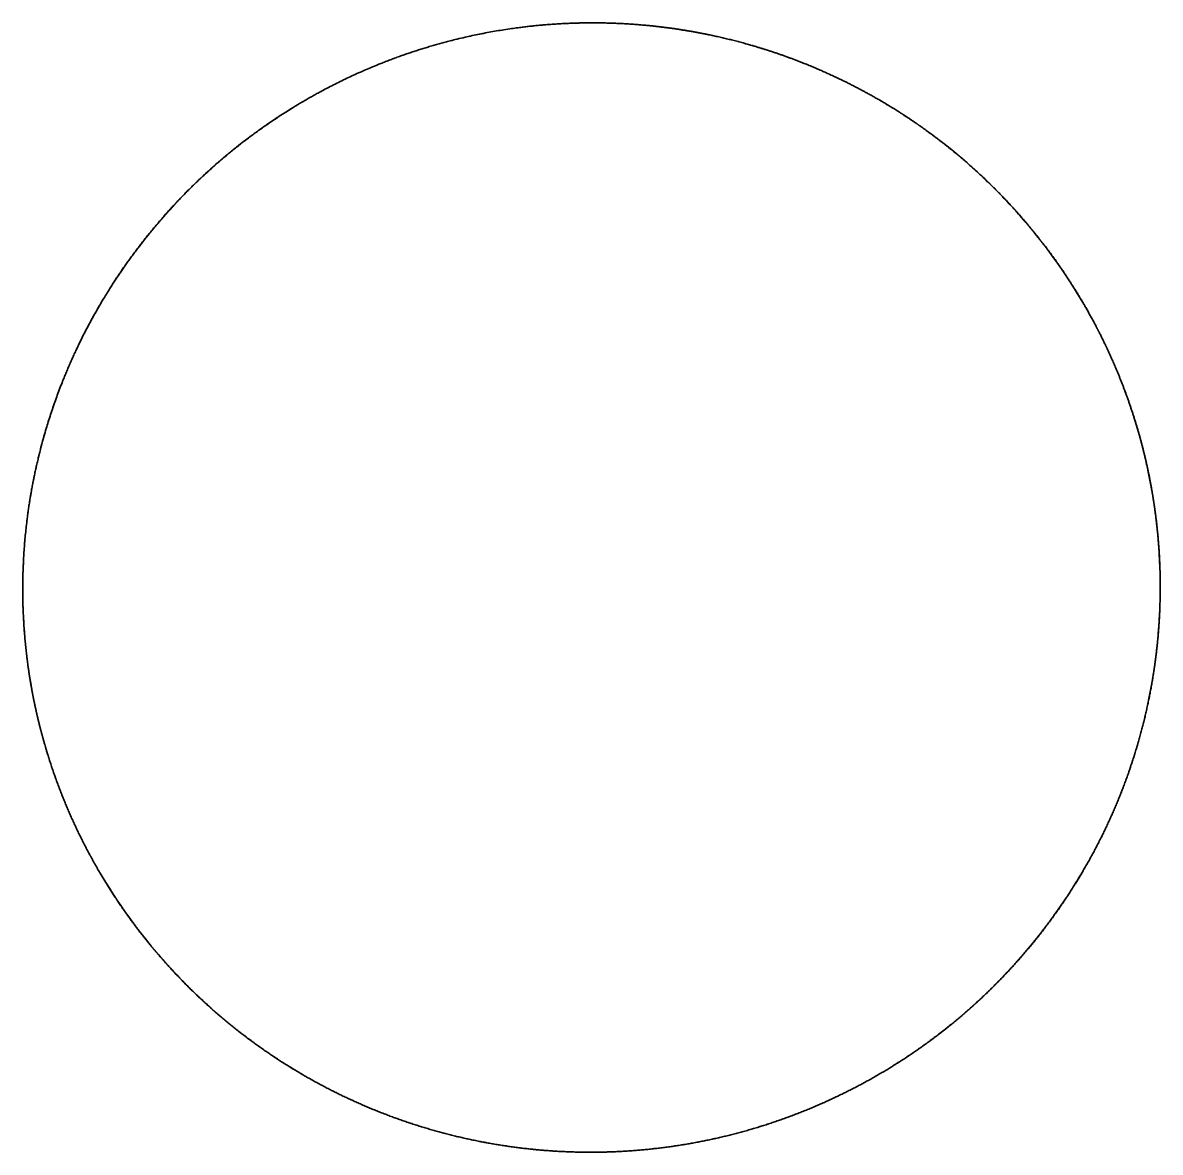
# Model space of a CAD drawing. Header units: millimetres. Extents: x 0 to 2809, y -1128 to 717.
# Drawn here: x 925.14 to 962.14, y -785.75 to -749 of the extents above; entities that cross this region are included whole.
import ezdxf

# ---------------------------------------------------------------- set-up
doc = ezdxf.new("R2010")
doc.units = ezdxf.units.MM
doc.layers.add('Blocks', color=7, linetype='Continuous')
doc.layers.add('Blocks$Inner', color=7, linetype='Continuous', lineweight=25, true_color=0x007f00)
doc.layers.add('Blocks$Outline', color=7, linetype='Continuous', lineweight=35, true_color=0xff3f3f)

# ---------------------------------------------------------------- blocks, each defined once
blk = doc.blocks.new('Balcony Lounge Bench w Arm Top')
at = {"layer": 'Blocks$Inner'}
for points, knots in [([(326.234, 979.207), (325.656, 979.207), (325.077, 979.18), (324.195, 979.095), (323.893, 979.059), (323.294, 978.972), (322.997, 978.921), (322.112, 978.746), (321.53, 978.602), (320.384, 978.256), (319.819, 978.055), (318.984, 977.71), (318.708, 977.589), (318.16, 977.33), (317.888, 977.193), (316.554, 976.481), (315.557, 975.814), (314.164, 974.671), (313.716, 974.266), (313.072, 973.622), (312.862, 973.401), (312.456, 972.952), (312.259, 972.724), (311.305, 971.559), (310.637, 970.56), (309.782, 968.959), (309.52, 968.405), (309.056, 967.285), (308.853, 966.717), (308.329, 964.989), (308.091, 963.805), (307.97, 962.59)], [187.195153, 187.195153, 187.195153, 187.195153, 189.749567, 189.749567, 191.075003, 191.075003, 192.400439, 192.400439, 195.051311, 195.051311, 197.702183, 197.702183, 199.027619, 199.027619, 200.353055, 200.353055, 205.6548, 205.6548, 208.305672, 208.305672, 209.631108, 209.631108, 210.956544, 210.956544, 216.258289, 216.258289, 218.909161, 218.909161, 221.560033, 221.560033, 226.861778, 226.861778, 226.861778, 226.861778]), ([(344.53, 958.808), (344.591, 959.415), (344.623, 960.025), (344.624, 960.635), (344.625, 961.244), (344.596, 961.854), (344.538, 962.46), (344.422, 963.669), (344.19, 964.854), (343.842, 966.017), (343.668, 966.6), (343.463, 967.18), (343.232, 967.742), (343.002, 968.303), (342.746, 968.85), (342.463, 969.386), (342.181, 969.919), (341.873, 970.438), (341.541, 970.942), (341.206, 971.448), (340.846, 971.938), (340.464, 972.409), (339.7, 973.35), (338.853, 974.206), (337.922, 974.979), (337.458, 975.364), (336.977, 975.725), (336.478, 976.062), (336.227, 976.232), (335.971, 976.396), (335.712, 976.553), (335.453, 976.71), (335.191, 976.86), (334.926, 977.004), (333.867, 977.577), (332.764, 978.04), (331.617, 978.394), (331.329, 978.483), (331.04, 978.564), (330.749, 978.639), (330.456, 978.714), (330.161, 978.781), (329.865, 978.841), (329.276, 978.961), (328.683, 979.051), (328.086, 979.113), (327.47, 979.175), (326.853, 979.207), (326.234, 979.207)], [156.161379, 156.161379, 156.161379, 156.161379, 157.99334, 157.99334, 157.99334, 159.821556, 159.821556, 159.821556, 163.458428, 163.458428, 163.458428, 165.290283, 165.290283, 165.290283, 167.108072, 167.108072, 167.108072, 168.921767, 168.921767, 168.921767, 170.748811, 170.748811, 170.748811, 174.390124, 174.390124, 174.390124, 176.208423, 176.208423, 176.208423, 177.12455, 177.12455, 177.12455, 178.037857, 178.037857, 178.037857, 181.66999, 181.66999, 181.66999, 182.581021, 182.581021, 182.581021, 183.497191, 183.497191, 183.497191, 185.317824, 185.317824, 185.317824, 187.195153, 187.195153, 187.195153, 187.195153]), ([(307.878, 960.788), (307.876, 959.604), (307.985, 958.433), (308.315, 956.697), (308.453, 956.119), (308.781, 954.989), (308.971, 954.436), (309.616, 952.807), (310.146, 951.764), (311.097, 950.268), (311.436, 949.787), (312.154, 948.864), (312.533, 948.421), (313.333, 947.573), (313.752, 947.167), (314.633, 946.394), (315.096, 946.025), (316.524, 944.995), (317.529, 944.406), (319.113, 943.671), (319.653, 943.45), (320.762, 943.058), (321.325, 942.889), (323.022, 942.467), (324.169, 942.295), (325.657, 942.216), (325.982, 942.207), (326.307, 942.207)], [99.763842, 99.763842, 99.763842, 99.763842, 103.287718, 103.287718, 105.049657, 105.049657, 106.811595, 106.811595, 110.335471, 110.335471, 112.097409, 112.097409, 113.859348, 113.859348, 115.621286, 115.621286, 117.383224, 117.383224, 120.9071, 120.9071, 122.669039, 122.669039, 124.430977, 124.430977, 127.954853, 127.954853, 128.932171, 128.932171, 128.932171, 128.932171]), ([(334.587, 944.199), (334.69, 944.251), (334.78, 944.299), (334.87, 944.347), (335.932, 944.912), (336.928, 945.576), (337.86, 946.339), (338.326, 946.721), (338.774, 947.127), (339.202, 947.553), (339.626, 947.977), (340.029, 948.421), (340.41, 948.885), (340.793, 949.35), (341.152, 949.833), (341.487, 950.334), (341.824, 950.837), (342.139, 951.361), (342.425, 951.895), (342.995, 952.961), (343.458, 954.073), (343.812, 955.232), (343.989, 955.813), (344.138, 956.403), (344.258, 957), (344.379, 957.598), (344.469, 958.201), (344.53, 958.808)], [137.624971, 137.624971, 137.624971, 137.624971, 137.934289, 137.934289, 137.934289, 141.575174, 141.575174, 141.575174, 143.401934, 143.401934, 143.401934, 145.215406, 145.215406, 145.215406, 147.033019, 147.033019, 147.033019, 148.864713, 148.864713, 148.864713, 152.501302, 152.501302, 152.501302, 154.329416, 154.329416, 154.329416, 156.161379, 156.161379, 156.161379, 156.161379]), ([(326.307, 942.207), (326.583, 942.207), (326.861, 942.213), (327.136, 942.226), (327.436, 942.239), (327.735, 942.261), (328.034, 942.289), (329.226, 942.403), (330.396, 942.632), (331.543, 942.976), (331.831, 943.063), (332.117, 943.157), (332.401, 943.257), (332.685, 943.358), (332.967, 943.466), (333.246, 943.581), (333.697, 943.767), (334.14, 943.971), (334.587, 944.199)], [128.932171, 128.932171, 128.932171, 128.932171, 129.771895, 129.771895, 129.771895, 130.682864, 130.682864, 130.682864, 134.31481, 134.31481, 134.31481, 135.228103, 135.228103, 135.228103, 136.144104, 136.144104, 136.144104, 137.624971, 137.624971, 137.624971, 137.624971])]:
    blk.add_open_spline(points, degree=3, knots=knots, dxfattribs=at)
blk.add_rational_spline([(307.97, 962.59), (307.91, 961.987), (307.88, 961.387), (307.878, 960.788)], [1, 0.999999999993, 0.999999999993, 1], degree=3, dxfattribs=at)
at = {"layer": 'Blocks$Outline'}
blk.add_rational_spline([(307.878, 960.788), (307.88, 961.387), (307.91, 961.987), (307.97, 962.59), (308.091, 963.805), (308.329, 964.989), (308.853, 966.717), (309.056, 967.285), (309.52, 968.405), (309.782, 968.959), (310.637, 970.56), (311.305, 971.559), (312.259, 972.724), (312.456, 972.952), (312.862, 973.401), (313.072, 973.622), (313.716, 974.266), (314.164, 974.671), (315.557, 975.814), (316.554, 976.481), (317.888, 977.193), (318.16, 977.33), (318.708, 977.589), (318.984, 977.71), (319.819, 978.055), (320.384, 978.256), (321.53, 978.602), (322.112, 978.746), (322.997, 978.921), (323.294, 978.972), (323.893, 979.059), (324.195, 979.095), (325.077, 979.18), (325.656, 979.207), (326.234, 979.207), (326.853, 979.207), (327.47, 979.175), (328.086, 979.113), (328.683, 979.051), (329.276, 978.961), (329.865, 978.841), (330.161, 978.781), (330.456, 978.714), (330.749, 978.639), (331.04, 978.564), (331.329, 978.483), (331.617, 978.394), (332.764, 978.04), (333.867, 977.577), (334.926, 977.004), (335.191, 976.86), (335.453, 976.71), (335.712, 976.553), (335.971, 976.396), (336.227, 976.232), (336.478, 976.062), (336.977, 975.725), (337.458, 975.364), (337.922, 974.979), (338.853, 974.206), (339.7, 973.35), (340.464, 972.409), (340.846, 971.938), (341.206, 971.448), (341.541, 970.942), (341.873, 970.438), (342.181, 969.919), (342.463, 969.386), (342.746, 968.85), (343.002, 968.303), (343.232, 967.742), (343.463, 967.18), (343.668, 966.6), (343.842, 966.017), (344.19, 964.854), (344.422, 963.669), (344.538, 962.46), (344.596, 961.854), (344.625, 961.244), (344.624, 960.635), (344.623, 960.025), (344.591, 959.415), (344.53, 958.808), (344.469, 958.201), (344.379, 957.598), (344.258, 957), (344.138, 956.403), (343.989, 955.813), (343.812, 955.232), (343.458, 954.073), (342.995, 952.961), (342.425, 951.895), (342.139, 951.361), (341.824, 950.837), (341.487, 950.334), (341.152, 949.833), (340.793, 949.35), (340.41, 948.885), (340.029, 948.421), (339.626, 947.977), (339.202, 947.553), (338.774, 947.127), (338.326, 946.721), (337.86, 946.339), (336.928, 945.576), (335.932, 944.912), (334.87, 944.347), (334.78, 944.299), (334.69, 944.251), (334.587, 944.199), (334.14, 943.971), (333.697, 943.767), (333.246, 943.581), (332.967, 943.466), (332.685, 943.358), (332.401, 943.257), (332.117, 943.157), (331.831, 943.063), (331.543, 942.976), (330.396, 942.632), (329.226, 942.403), (328.034, 942.289), (327.735, 942.261), (327.436, 942.239), (327.136, 942.226), (326.861, 942.213), (326.583, 942.207), (326.307, 942.207), (325.982, 942.207), (325.657, 942.216), (324.169, 942.295), (323.022, 942.467), (321.325, 942.889), (320.762, 943.058), (319.653, 943.45), (319.113, 943.671), (317.529, 944.406), (316.524, 944.995), (315.096, 946.025), (314.633, 946.394), (313.752, 947.167), (313.333, 947.573), (312.533, 948.421), (312.154, 948.864), (311.436, 949.787), (311.097, 950.268), (310.146, 951.764), (309.616, 952.807), (308.971, 954.436), (308.781, 954.989), (308.453, 956.119), (308.315, 956.697), (307.985, 958.433), (307.876, 959.604), (307.878, 960.788)], [1, 0.999999999993, 0.999999999993, 1, 1, 1, 1, 1, 1, 1, 1, 1, 1, 1, 1, 1, 1, 1, 1, 1, 1, 1, 1, 1, 1, 1, 1, 1, 1, 1, 1, 1, 1, 1, 1, 1, 1, 1, 1, 1, 1, 1, 1, 1, 1, 1, 1, 1, 1, 1, 1, 1, 1, 1, 1, 1, 1, 1, 1, 1, 1, 1, 1, 1, 1, 1, 1, 1, 1, 1, 1, 1, 1, 1, 1, 1, 1, 1, 1, 1, 1, 1, 1, 1, 1, 1, 1, 1, 1, 1, 1, 1, 1, 1, 1, 1, 1, 1, 1, 1, 1, 1, 1, 1, 1, 1, 1, 1, 1, 1, 1, 1, 1, 1, 1, 1, 1, 1, 1, 1, 1, 1, 1, 1, 1, 1, 1, 1, 1, 1, 1, 1, 1, 1, 1, 1, 1, 1, 1, 1, 1, 1, 1, 1, 1, 1, 1, 1, 1, 1, 1, 1, 1, 1, 1], degree=3, knots=[-228.668057, -228.668057, -228.668057, -228.668057, -226.861778, -226.861778, -226.861778, -221.560033, -221.560033, -218.909161, -218.909161, -216.258289, -216.258289, -210.956544, -210.956544, -209.631108, -209.631108, -208.305672, -208.305672, -205.6548, -205.6548, -200.353055, -200.353055, -199.027619, -199.027619, -197.702183, -197.702183, -195.051311, -195.051311, -192.400439, -192.400439, -191.075003, -191.075003, -189.749567, -189.749567, -187.195153, -187.195153, -187.195153, -185.317824, -185.317824, -185.317824, -183.497191, -183.497191, -183.497191, -182.581021, -182.581021, -182.581021, -181.66999, -181.66999, -181.66999, -178.037857, -178.037857, -178.037857, -177.12455, -177.12455, -177.12455, -176.208423, -176.208423, -176.208423, -174.390124, -174.390124, -174.390124, -170.748811, -170.748811, -170.748811, -168.921767, -168.921767, -168.921767, -167.108072, -167.108072, -167.108072, -165.290283, -165.290283, -165.290283, -163.458428, -163.458428, -163.458428, -159.821556, -159.821556, -159.821556, -157.99334, -157.99334, -157.99334, -156.161379, -156.161379, -156.161379, -154.329416, -154.329416, -154.329416, -152.501302, -152.501302, -152.501302, -148.864713, -148.864713, -148.864713, -147.033019, -147.033019, -147.033019, -145.215406, -145.215406, -145.215406, -143.401934, -143.401934, -143.401934, -141.575174, -141.575174, -141.575174, -137.934289, -137.934289, -137.934289, -137.624971, -137.624971, -137.624971, -136.144104, -136.144104, -136.144104, -135.228103, -135.228103, -135.228103, -134.31481, -134.31481, -134.31481, -130.682864, -130.682864, -130.682864, -129.771895, -129.771895, -129.771895, -128.932171, -128.932171, -128.932171, -127.954853, -127.954853, -124.430977, -124.430977, -122.669039, -122.669039, -120.9071, -120.9071, -117.383224, -117.383224, -115.621286, -115.621286, -113.859348, -113.859348, -112.097409, -112.097409, -110.335471, -110.335471, -106.811595, -106.811595, -105.049657, -105.049657, -103.287718, -103.287718, -99.763842, -99.763842, -99.763842, -99.763842], dxfattribs=at)

msp = doc.modelspace()

# ---------------------------------------------------------------- block references
at = {"layer": 'Blocks', "rotation": 270.0000000000016}
msp.add_blockref('Balcony Lounge Bench w Arm Top', (-17.069, -441.128), dxfattribs=at)

doc.saveas('drawing.dxf')
